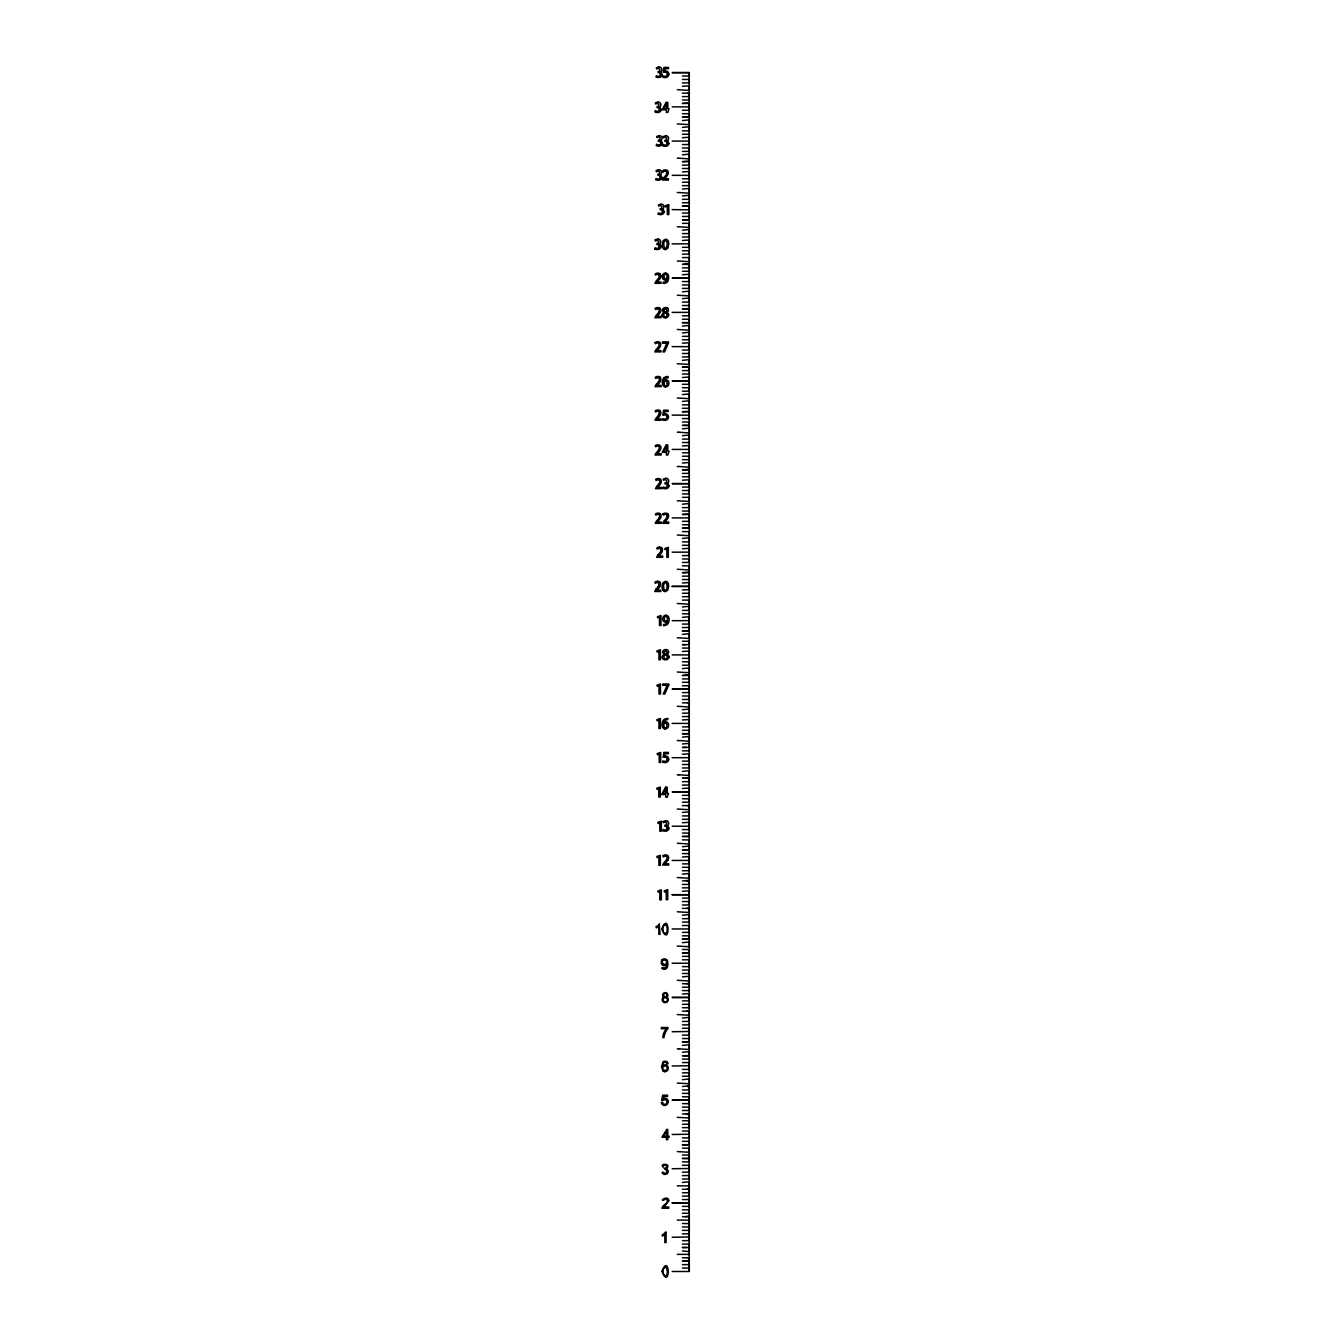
<?xml version="1.0" encoding="UTF-8"?>
<svg xmlns="http://www.w3.org/2000/svg" width="1344" height="1344" viewBox="0 0 1344 1344"><rect width="100%" height="100%" fill="white"/><g stroke="black" fill="none" stroke-linecap="round" stroke-linejoin="round"><path stroke-width="1.5" d="M689.27 244.104L689.304 151.922M689.27 209.849L672.168 209.597M689.304 117.667L689.27 152.04M689.304 83.429L689.27 117.785M689.27 72.626L672.168 72.626L689.304 72.593L689.27 83.53M689.27 1255.027L689.304 1213.8M689.27 1236.564L689.27 1234.666M689.27 1234.246L689.27 1233.372M689.27 1219.243L689.27 1217.345M685.423 1216.706L689.27 1216.034M689.27 1213.918L689.304 1153.673M689.27 1202.309L689.27 1200.41M689.27 1199.99L689.27 1199.117M689.27 1197L689.27 1185.878L677.309 1185.845M689.27 1184.988L689.27 1183.09M689.27 1181.779L682.45 1182.418M689.27 1168.054L689.27 1166.155M689.27 1165.735L689.27 1164.862M689.27 1162.745L689.304 1042.524M689.27 1152.262L677.309 1151.59M689.27 1150.733L689.27 1148.834M689.27 1133.798L689.27 1131.9M689.27 1131.497L689.27 1130.606M689.27 1128.49L689.27 1126.121M689.27 1118.006L677.309 1117.334M689.27 1116.478L689.27 1114.579M686.263 1113.941L689.27 1113.269M689.27 1099.543L689.27 1097.645M689.27 1097.242L689.27 1096.351M689.27 1094.234L689.27 1091.866M682.45 1086.506L689.27 1085.868M689.27 1083.751L677.309 1083.079M689.27 1082.222L689.27 1080.324M689.27 1079.014L682.45 1079.652M689.27 1065.288L689.27 1063.406M689.27 1062.986L689.27 1062.096M689.27 1059.979L689.27 1057.61M689.27 1054.62L689.27 1052.923M689.27 1051.613L682.45 1052.251M689.27 1049.496L678.804 1048.824M689.27 1047.984L689.27 1046.069M689.27 1044.758L682.45 1045.397M689.27 1042.642L689.304 1008.269M689.27 1031.033L689.27 1029.151M689.27 1025.724L689.27 1023.372M689.27 1020.365L689.27 1018.668M689.27 1017.358L682.45 1017.996M689.27 1015.241L677.309 1014.569M689.27 1013.729L689.27 1011.814M686.7 1011.175L689.27 1010.503M689.27 1008.386L689.304 974.03M689.27 996.794L689.27 994.896M689.27 993.602L682.45 994.022M689.27 991.469L689.27 989.117M689.27 986.11L689.27 984.413M689.27 983.102L686.7 983.741M689.27 980.986L677.309 980.314M689.27 979.474L689.27 977.558M689.27 976.248L682.45 976.886M689.27 974.131L689.304 939.775M689.27 962.539L689.27 960.641M689.27 957.214L689.27 954.862M689.27 951.854L689.27 950.158M689.27 946.73L677.309 946.058M689.27 945.218L689.27 943.303M689.27 942.01L682.45 942.631M689.27 939.876L689.304 905.52M689.27 928.284L689.27 926.386M689.27 922.958L689.27 920.606M689.27 917.599L689.27 915.902M689.27 914.592L682.45 915.23M689.27 912.475L677.309 911.803M689.27 910.963L689.27 909.048M687.12 908.426L689.27 907.754M689.27 905.621L689.304 734.244M689.27 894.029L689.27 892.13M689.27 890.837L682.45 891.257M689.27 888.703L689.27 886.351M689.27 883.344L689.27 881.647M682.45 880.975L689.27 880.337M689.27 878.22L677.309 877.548M689.27 876.708L689.27 874.793M689.27 873.499L682.45 874.121M689.27 859.774L689.27 857.875M689.27 856.582L682.45 857.002M689.27 854.465L689.27 852.096M689.27 849.089L689.27 847.392M689.27 846.082L682.45 846.72M689.27 843.965L677.309 843.293M689.27 842.453L689.27 840.538M689.27 825.518L689.27 823.62M689.27 822.326L682.45 822.746M689.27 820.21L689.27 817.841M689.27 814.834L689.27 813.137M689.27 811.843L682.45 812.465M689.27 809.71L677.309 809.038M689.27 808.198L689.27 806.282M687.557 805.661L689.27 804.989M689.27 791.263L689.27 789.365M689.27 788.071L682.45 788.491M689.27 785.954L689.27 783.586M689.27 780.578L689.27 778.882M683.306 778.21L682.45 778.21L689.27 777.588M689.27 775.454L678.804 774.799M689.27 773.942L689.27 772.044M689.27 770.734L682.45 771.372M689.27 757.008L689.27 755.11M689.27 753.816L682.45 754.236M689.27 751.699L689.27 749.33M689.27 746.323L689.27 744.626M689.27 743.333L682.45 743.971M689.27 741.216L678.804 740.544M689.27 739.687L689.27 737.789M689.27 736.478L682.45 737.117M689.27 734.362L689.304 699.989M689.27 722.753L689.27 720.854M689.27 719.561L682.45 719.981M689.27 717.444L689.27 715.075M689.27 712.068L689.27 710.371M689.27 709.078L682.45 709.716M689.27 706.961L677.309 706.289M689.27 705.432L689.27 703.534M687.977 702.895L689.27 702.223M689.27 700.106L689.304 665.734M689.27 688.498L689.27 686.599M689.27 683.189L689.27 680.82M689.27 677.813L689.27 676.133M689.27 674.822L682.45 675.461M689.27 672.706L677.309 672.034M689.27 671.177L689.27 669.278M689.27 667.968L682.45 668.606M689.27 665.851L689.304 631.478M689.27 654.242L689.27 652.344M689.27 651.05L682.45 651.504M689.27 648.934L689.27 646.565M689.27 643.558L689.27 641.878M689.27 638.45L677.309 637.778M689.27 636.922L689.27 635.023M689.27 633.713L682.45 634.351M689.27 631.596L689.304 460.219M689.27 619.987L689.27 618.089M689.27 616.795L682.45 617.266M689.27 614.678L689.27 612.31M689.27 609.319L689.27 607.622M689.27 606.312L682.45 606.95M689.27 604.195L677.309 603.523M689.27 602.666L689.27 600.768M688.414 600.13L689.27 599.458M689.27 585.732L689.27 583.834M689.27 582.54L682.45 583.01M689.27 580.423L689.27 578.054M689.27 575.064L689.27 573.367M689.27 572.695L682.45 572.695L689.27 572.057M689.27 569.94L677.309 569.268M689.27 568.411L689.27 566.513M689.27 551.477L689.27 549.595M689.27 548.285L682.45 548.755M689.27 546.168L689.27 543.799M689.27 540.809L689.27 539.112M689.27 537.802L682.45 538.44M689.27 535.685L677.309 535.013M689.27 534.173L689.27 532.258M689.27 517.222L689.27 515.34M689.27 514.466L682.45 514.466L689.27 514.03M689.27 511.913L689.27 509.561M689.27 506.554L689.27 504.857M689.27 503.546L682.45 504.185M689.27 501.43L677.309 500.758M689.27 499.918L689.27 498.002M689.27 482.983L689.27 481.085M689.27 479.791L682.45 480.211M689.27 477.658L689.27 475.306M689.27 472.298L689.27 470.602M689.27 469.291L682.45 469.93L688.834 469.963M689.27 467.174L678.804 466.502M689.27 465.662L689.27 463.747M689.27 462.437L682.45 463.075M689.27 460.32L689.304 425.964M689.27 448.728L689.27 446.83M689.27 445.536L682.45 445.956M689.27 443.402L689.27 441.05M689.27 438.043L689.27 436.346M689.27 435.036L682.45 435.674M689.27 432.919L678.804 432.247M689.27 431.407L689.27 429.492M689.27 428.198L682.45 428.82M689.27 426.065L689.304 391.709M689.27 414.473L689.27 412.574M689.27 411.281L682.45 411.701M689.27 409.147L689.27 406.795M689.27 403.788L689.27 402.091M689.27 400.781L682.45 401.419M689.27 398.664L677.309 397.992M689.27 397.152L689.27 395.237M689.27 393.943L682.45 394.565M689.27 391.81L689.304 357.454M689.27 380.218L689.27 378.319M689.27 377.026L682.45 377.479M689.27 374.892L689.27 372.54M689.27 369.533L689.27 367.836M689.27 364.409L677.309 363.737M689.27 362.897L689.27 360.982M689.27 359.688L682.45 360.31M689.27 357.554L689.304 323.198M689.27 345.962L689.27 344.064M689.27 342.77L682.45 343.19M689.27 340.654L689.27 338.285M689.27 335.278L689.27 333.581M689.27 332.27L682.45 332.909M689.27 330.154L677.309 329.482M689.27 328.642L689.27 326.726M689.27 325.433L682.45 326.071M689.27 323.316L689.304 243.852L672.168 243.886M689.27 311.707L689.27 309.809M689.27 308.935L682.45 308.935L689.27 308.515M689.27 306.398L689.27 304.03M689.27 301.022L689.27 299.326M689.27 298.032L682.45 298.654M689.27 295.898L677.309 295.226M689.27 294.386L689.27 292.471M689.27 291.178L682.45 291.816M689.27 277.452L689.27 275.554M689.27 274.26L682.45 274.714M689.27 272.143L689.27 269.774M689.27 266.767L689.27 265.07M689.27 263.777L682.45 264.398L688.414 264.432M689.27 261.643L677.309 260.988M689.27 260.131L689.27 258.233M689.27 243.197L689.27 241.298M689.27 240.005L682.45 240.458M689.27 237.888L689.27 235.519M689.27 232.512L689.27 230.815M689.27 229.522L682.45 230.16M689.27 227.405L677.309 226.733M689.27 225.876L689.27 223.978M689.27 208.942L689.27 207.043M689.27 206.17L682.45 206.17L689.27 205.75M689.27 203.633L689.27 201.264M689.27 198.257L689.27 196.56M689.27 195.266L682.45 195.905M689.27 193.15L677.309 192.478M689.27 191.621L689.27 189.722M689.27 188.412L682.45 189.05M689.27 175.594L689.27 179.659M689.27 174.686L689.27 172.788M689.27 171.494L682.45 171.914M689.27 169.378L689.27 167.009M689.27 164.002L689.27 162.322M689.27 161.011L682.45 161.65L688.414 161.683M689.27 158.894L678.804 158.222M689.27 157.366L689.27 155.467M689.27 154.157L682.45 154.795M689.27 141.557L689.27 145.404M689.27 140.431L689.27 138.533M689.27 137.239L682.45 137.693M689.27 135.122L689.27 132.754M689.27 129.746L689.27 128.066M689.27 126.756L682.45 127.394M689.27 124.639L677.309 123.967M689.27 123.11L689.27 121.212M689.27 119.902L682.45 120.54M689.27 107.318L689.27 111.149M689.27 106.176L689.27 104.278M689.27 102.984L682.45 103.404M689.27 100.867L689.27 98.498M689.27 95.508L689.27 93.811M689.27 92.501L687.977 93.139M689.27 90.384L677.309 89.712M689.27 88.855L689.27 86.957M689.27 85.865L682.45 86.285M689.27 73.063L689.27 76.894M666.624 964.572C667.296 970.217 661.584 966.655 661.786 968.083A2.52 2.52 0 0 0 663.13 969.142L664.759 969.276A3.175 3.175 0 0 0 666.91 967.966L667.195 967.478A4.855 4.855 0 0 0 667.531 966.638L667.834 964.74A16.044 16.044 0 0 0 667.85 963.346L667.531 961.195A3.864 3.864 0 0 0 667.195 960.456M668.59 586.387L667.716 590.285L665.297 591.629A2.839 2.839 0 0 1 662.894 590.234M664.054 310.195L665.515 308.616L666.926 310.094A1.949 1.949 0 0 1 665.65 311.875A2.251 2.251 0 0 1 663.886 310.246M666.439 103.858L666.372 108.612L663.634 108.612L666.389 103.858M666.456 446.426L666.389 451.181L663.634 451.181L666.389 446.426M664.238 1168.39C664.86 1169.112 669.9 1172.556 664.692 1173.463C660.206 1169.33 662.222 1176.504 667.061 1173.799C670.639 1170.338 664.961 1169.532 667.699 1167.13C669.547 1163.064 659.467 1163.753 662.962 1166.911M663.298 72.206L663.919 67.402L668.506 67.402L668.506 68.678L665.011 68.678L664.692 71.014M662.962 415.044L663.6 410.222L668.186 410.222L668.186 411.516L664.692 411.516L664.356 413.851M663.163 757.243L663.785 752.422L668.371 752.422L668.371 753.715L664.877 753.715L664.541 756.05M663.163 1099.106L663.701 1096.418L667.582 1096.418L667.582 1095.192L662.693 1095.192L661.634 1100.45L662.81 1100.635A2.318 2.318 0 0 1 666.439 1100.551A2.318 2.318 0 0 1 665.683 1104.096A2.318 2.318 0 0 1 662.39 1102.55M655.368 110.762L654.965 111.955A4.721 4.721 0 0 0 657.418 112.51A3.427 3.427 0 0 0 661.248 109.62M656.628 144.362L656.242 145.555A4.721 4.721 0 0 0 658.678 146.11A3.427 3.427 0 0 0 662.525 143.22M654.797 248.942L655.2 247.75A3.83 3.83 0 0 0 657.182 248.304A2.016 2.016 0 0 0 659.383 246.523M662.743 830.626L663.146 829.45A3.83 3.83 0 0 0 665.129 829.987A2.016 2.016 0 0 0 667.33 828.223M666.775 247.262C663.18 252.185 662.424 237.149 666.792 241.517A8.618 8.618 0 0 1 667.145 244.373A8.803 8.803 0 0 1 666.859 247.145M663.634 925.798L663.146 927.125A13.759 13.759 0 0 0 663.062 930.653L663.583 932.602A1.915 1.915 0 0 0 666.641 932.652M663.802 1268.114L663.298 1269.458A13.759 13.759 0 0 0 663.23 1272.986L663.751 1274.935M666.574 932.602L667.061 931.14A14.801 14.801 0 0 0 667.111 927.83L666.59 925.898A1.865 1.865 0 0 0 663.566 925.747M657.082 453.701L657.905 452.861A16.33 16.33 0 0 0 660.072 450.324A4.889 4.889 0 0 0 660.929 447.703A3.074 3.074 0 0 0 660.206 445.67A3.142 3.142 0 0 0 657.938 444.881A4.368 4.368 0 0 0 655.217 445.704L655.704 446.83A3.41 3.41 0 0 1 657.619 445.99A1.781 1.781 0 0 1 659.014 446.527M656.762 590.184L657.586 589.344A16.33 16.33 0 0 0 659.753 586.807A4.889 4.889 0 0 0 660.61 584.203A3.074 3.074 0 0 0 659.887 582.154M657.838 555.072L656.578 557.323L662.676 557.323L662.676 556.046L658.644 556.046L659.467 555.173A16.33 16.33 0 0 0 661.634 552.636A4.889 4.889 0 0 0 662.491 550.015A3.074 3.074 0 0 0 661.769 547.982M655.939 589.243L654.696 591.494L660.794 591.494L660.794 590.218L656.762 590.218M658.846 856.716L657.166 857.64L656.813 856.514L660.358 855.305L660.358 865.301L658.879 865.334L658.879 856.716M666.221 891.072L664.524 892.013L664.188 890.887L667.733 889.661L667.733 899.674L666.254 899.69L666.254 891.072M663.533 72.173L664.507 72.122M663.835 283.416L664.171 283.382A4.771 4.771 0 0 0 667.615 281.518M663.197 415.01L664.188 414.96A2.654 2.654 0 0 1 667.246 416.993M664.238 624.422L664.457 624.389A3.461 3.461 0 0 0 666.826 623.095A4.973 4.973 0 0 0 667.598 620.978A2.705 2.705 0 0 1 665.448 621.902M663.382 757.21L664.373 757.159M663.818 282.24L664.07 282.223A3.461 3.461 0 0 0 666.422 280.93M661.45 1102.618L662.693 1102.483M663.902 625.615L664.574 625.548A4.771 4.771 0 0 0 668.002 623.683A7.258 7.258 0 0 0 669.06 619.836A5.393 5.393 0 0 0 668.354 616.476A2.923 2.923 0 0 0 665.935 615.35M665.448 249.564L667.867 248.22L668.741 244.322A7.862 7.862 0 0 0 668.035 240.626A2.822 2.822 0 0 0 665.566 239.266L663.13 240.626L662.256 244.423A7.762 7.762 0 0 0 662.978 248.186A2.839 2.839 0 0 0 665.448 249.598M682.45 76.037L689.27 76.037M682.45 79.464L689.27 79.464M682.45 82.891L689.27 82.858M682.45 93.139L687.977 93.173M682.45 96.6L688.834 96.566M682.45 99.994L689.27 100.027M682.45 103.454L689.27 103.454M672.168 106.865L689.27 106.865M682.45 110.292L689.27 110.258M682.45 113.719L689.27 113.686M682.45 130.855L688.834 130.822M682.45 134.249L689.27 134.282M672.168 141.086L689.27 141.086M658.409 141.221L658.375 140.129A2.453 2.453 0 0 0 659.702 139.726L660.29 137.995L658.795 137.054A3.36 3.36 0 0 0 657.014 137.676L656.628 136.567A4.469 4.469 0 0 1 659.148 135.895M682.45 144.547L689.27 144.547M682.45 147.974L689.27 147.974M682.45 151.402L689.27 151.368M682.45 165.11L688.834 165.077M682.45 168.487L689.27 168.521M672.168 175.342L689.27 175.342M682.45 178.769L689.27 178.769M682.45 182.23L689.27 182.196M682.45 185.657L689.27 185.623M682.45 199.366L688.834 199.315M682.45 202.742L689.27 202.776M682.45 213.024L689.27 213.058M682.45 216.451L689.27 216.451M682.45 223.306L689.27 223.339M682.45 233.604L688.834 233.57M682.45 236.998L689.27 237.031M682.45 247.313L689.27 247.313M682.45 250.74L689.27 250.74M682.45 254.167L689.27 254.134M682.45 257.561L689.27 257.594M682.45 267.859L689.27 267.859M682.45 271.253L689.27 271.286M682.45 281.568L689.27 281.534M682.45 284.962L689.27 284.962M682.45 288.422L689.27 288.389M682.45 302.114L688.834 302.081M682.45 305.508L689.27 305.542M672.168 312.396L689.27 312.362M682.45 315.79L689.27 315.79M682.45 319.25L689.27 319.25M682.45 322.644L689.27 322.644M682.45 322.678L689.27 322.678M682.45 336.37L688.834 336.336M682.45 339.763L689.27 339.797M672.168 346.618L689.27 346.651M682.45 350.078L689.27 350.045M682.45 353.506L689.27 353.472M682.45 356.933L689.27 356.899M682.45 367.164L689.27 367.198M682.45 367.198L688.834 367.198M682.45 370.625L688.834 370.591M682.45 374.018L689.27 374.052M682.45 384.3L689.27 384.3M682.45 387.727L689.27 387.727M682.45 391.188L689.27 391.154M682.45 404.88L688.834 404.846M682.45 408.274L689.27 408.307M682.45 411.734L689.27 411.734M672.168 415.128L689.27 415.162M682.45 418.589L689.27 418.555M682.45 422.016L689.27 422.016M682.45 439.135L688.834 439.102M682.45 442.529L689.27 442.562M672.168 449.417L689.27 449.417M682.45 452.844L689.27 452.81M657.082 453.718L661.114 453.718L661.114 455.011L655.015 455.011L656.275 452.743A23.722 23.722 0 0 0 658.526 450.173M682.45 456.221L689.27 456.221M682.45 459.682L689.27 459.648M682.45 473.39L688.834 473.357M682.45 476.784L689.27 476.818M682.45 487.066L689.27 487.066M682.45 490.51L689.27 490.51M682.45 493.937L689.27 493.903M682.45 497.33L689.27 497.33M682.45 507.646L688.834 507.612M682.45 511.039L689.27 511.073M672.168 517.927L689.27 517.894M682.45 521.338L689.27 521.338M682.45 524.731L689.27 524.765M682.45 531.586L689.27 531.619M682.45 541.901L688.834 541.867M682.45 545.294L689.27 545.328M672.168 552.182L689.27 552.132M682.45 555.593L689.27 555.559M682.45 558.986L689.27 558.986M682.45 562.447L689.27 562.414M682.45 565.841L689.27 565.874M682.45 576.156L689.27 576.156M682.45 579.55L689.27 579.583M672.168 586.387L689.27 586.387M672.168 586.421L689.27 586.421M682.45 589.848L689.27 589.814M682.45 593.275L689.27 593.242M682.45 596.702L689.27 596.669M682.45 600.096L689.27 600.096M682.45 610.411L688.834 610.378M682.45 613.805L689.27 613.838M672.168 620.676L689.27 620.642M682.45 624.07L689.27 624.07M682.45 627.53L689.27 627.497M682.45 630.924L689.27 630.924M682.45 630.958L689.27 630.958M682.45 641.206L689.27 641.239M685.423 644.666L682.45 644.666L688.834 644.633M682.45 648.06L689.27 648.094M672.168 654.898L689.27 654.931M682.45 658.358L689.27 658.358M682.45 661.786L689.27 661.786M682.45 665.213L689.27 665.179M682.45 675.494L689.27 675.494M682.45 678.922L688.834 678.888M682.45 682.298L689.27 682.332M682.45 685.759L689.27 685.759M682.45 692.614L689.27 692.58M682.45 696.007L689.27 696.007M682.45 699.468L689.27 699.434M682.45 702.862L689.27 702.862M682.45 713.177L688.834 713.126M682.45 716.554L689.27 716.587M672.168 723.408L689.27 723.408M682.45 726.869L689.27 726.869M682.45 730.296L689.27 730.296M688.834 733.69L682.45 733.69L689.27 733.69M686.7 747.415L682.45 747.415L688.834 747.382M682.45 750.809L689.27 750.842M672.168 757.697L689.27 757.697M682.45 761.124L689.27 761.09M682.45 764.518L689.27 764.518M682.45 767.978L689.27 767.945M685.423 778.21L689.27 778.21M682.45 781.67L688.834 781.637M682.45 785.064L689.27 785.098M682.45 795.346L689.27 795.346M682.45 798.773L689.27 798.806M682.45 802.234L689.27 802.2M682.45 805.627L689.27 805.627M682.45 815.926L688.834 815.892M682.45 819.319L689.27 819.353M672.168 826.207L689.27 826.207M682.45 829.601L689.27 829.601M682.45 833.062L689.27 833.062M688.834 836.455L682.45 836.455L689.27 836.455M682.45 839.882L689.27 839.916M687.12 850.181L682.45 850.181L688.834 850.147M682.45 853.574L689.27 853.608M672.168 860.462L689.27 860.429M682.45 863.89L689.27 863.89M682.45 867.283L689.27 867.317M682.45 870.744L689.27 870.71M686.263 880.975L689.27 880.975M682.45 884.436L689.27 884.436M682.45 887.83L689.27 887.863M672.168 894.684L689.27 894.684M672.168 894.718L689.27 894.718M682.45 898.111L689.27 898.111L689.27 898.985M682.45 901.538L689.27 901.572M682.45 904.999L689.27 904.949M682.45 908.376L689.27 908.376M682.45 918.691L688.834 918.658M682.45 922.085L689.27 922.118M659.266 924.084L660.055 934.366L658.829 934.366L658.829 926.352A7.913 7.913 0 0 1 656.275 927.83L656.292 926.654M682.45 925.512L689.27 925.512M672.168 928.973L689.27 928.939M682.45 932.4L689.27 932.366L689.27 930.266M682.45 935.827L689.27 935.794M682.45 939.204L688.414 939.204M682.45 939.238L689.27 939.204M682.45 949.486L687.977 949.519M687.977 952.946L682.45 952.946L688.834 952.913M682.45 956.34L689.27 956.374M682.45 959.801L689.27 959.801M672.168 963.228L689.27 963.194M682.45 966.622L689.27 966.622L689.27 967.495M682.45 970.082L689.27 970.032M682.45 973.493L689.27 973.459M682.45 983.741L689.27 983.774M682.45 987.202L688.834 987.168M682.45 990.595L689.27 990.629M682.45 1000.877L689.27 1000.877L689.27 1001.75M682.45 1004.321L689.27 1004.287M682.45 1007.748L689.27 1007.714M682.45 1011.142L689.27 1011.142M682.45 1021.457L688.834 1021.423M682.45 1024.85L689.27 1024.884M682.45 1028.278L689.27 1028.278M666.355 1028.748L661.332 1028.748L661.332 1027.505L667.951 1027.505L667.951 1028.513A15.708 15.708 0 0 0 664.574 1034.813M672.168 1031.738L689.27 1031.47M682.45 1035.115L689.27 1035.149L689.27 1036.006M682.45 1038.542L689.27 1038.542M687.977 1041.97L682.45 1041.97L689.27 1041.97M688.414 1055.712L682.45 1055.712L688.834 1055.678M682.45 1059.106L689.27 1059.139M682.45 1062.566L689.27 1062.533M672.168 1065.994L689.27 1065.725M682.45 1069.404L689.27 1069.404L689.27 1070.261M682.45 1072.831L689.27 1072.831M682.45 1076.258L689.27 1076.225M687.12 1086.506L689.27 1086.506M682.45 1089.967L688.834 1089.934M682.45 1093.361L689.27 1093.394M682.45 1096.788L689.27 1096.822M689.27 1100.198L672.168 1100.198L689.27 1099.98M682.45 1103.659L689.27 1103.659L689.27 1104.516M682.45 1107.086L689.27 1107.086M682.45 1110.514L689.27 1110.48M682.45 1113.907L689.27 1113.907M682.45 1120.762L689.27 1120.795M682.45 1124.222L688.834 1124.189M682.45 1127.616L689.27 1127.65M682.45 1131.026L689.27 1131.026M672.168 1134.487L689.27 1134.235M682.45 1137.881L689.27 1137.881L689.27 1135.781M682.45 1141.342L689.27 1141.342M687.557 1144.735L682.45 1144.735L689.27 1144.735M682.45 1148.162L689.27 1148.196M682.45 1155.017L689.27 1155.05M682.45 1158.444L689.27 1158.478M682.45 1158.478L688.834 1158.478M682.45 1161.854L689.27 1161.905M682.45 1165.282L689.27 1165.282M672.168 1168.742L689.27 1168.49M682.45 1172.136L689.27 1172.136L689.27 1173.026M682.45 1175.597L689.27 1175.563M682.45 1179.024L689.27 1178.99M687.12 1189.272L689.27 1189.272L682.45 1189.272M682.45 1192.733L689.27 1192.733M682.45 1196.11L689.27 1196.143M682.45 1199.57L689.27 1199.537M672.168 1202.964L689.27 1202.746M672.168 1202.998L689.27 1202.998M682.45 1206.391L689.27 1206.391L689.27 1207.282M682.45 1209.818L689.27 1209.818M682.45 1213.279L689.27 1213.246M682.45 1216.673L689.27 1216.673M682.45 1223.527L689.27 1223.561M682.45 1226.988L688.834 1226.938M682.45 1230.365L689.27 1230.398M682.45 1233.826L689.27 1233.826M672.168 1237.253L689.27 1237.001M682.45 1240.68L689.27 1240.646L689.27 1238.546M682.45 1244.074L689.27 1244.074M682.45 1247.501L686.7 1247.501M682.45 1247.534L689.27 1247.501M682.45 1250.928L689.27 1251.6M677.309 1254.355L689.27 1254.389M682.45 1257.782L687.977 1257.799M682.45 1264.62L689.27 1264.62M682.45 1268.047L689.27 1268.047M672.168 1271.491L689.304 1271.491L689.304 1258.538M677.309 158.222L678.804 158.256M677.309 432.247L678.804 432.281M677.309 466.502L678.804 466.536M677.309 740.544L678.804 740.578M677.309 774.799L678.804 774.833M677.309 1048.824L678.804 1048.858M677.309 1220.1L689.27 1220.134L689.304 1232.801M687.977 1257.766L689.27 1257.816M689.27 1261.193L682.45 1261.193L688.414 1261.226M665.028 1071.622L663.936 1071.454M665.448 274.277L666.725 275.066A4.284 4.284 0 0 1 667.111 277.099M665.851 616.442L667.128 617.232A4.284 4.284 0 0 1 667.498 619.282M663.012 1070.966L661.483 1066.649L663.096 1061.81A2.974 2.974 0 0 1 664.037 1061.323L666.254 1061.323A2.587 2.587 0 0 1 667.75 1062.634L668.052 1063.692L666.809 1063.81A2.486 2.486 0 0 0 666.305 1062.65A1.831 1.831 0 0 0 664.003 1062.55M663.046 171.881L662.575 170.772A4.368 4.368 0 0 1 665.28 169.898A3.142 3.142 0 0 1 667.598 170.654A3.074 3.074 0 0 1 668.254 172.754A4.889 4.889 0 0 1 667.397 175.358A16.33 16.33 0 0 1 665.246 177.895L664.423 178.752L668.472 178.769L668.472 180.046L662.357 180.046L663.617 177.794A23.722 23.722 0 0 0 665.868 175.224A4.15 4.15 0 0 0 666.758 172.922A2.066 2.066 0 0 0 666.338 171.629A1.781 1.781 0 0 0 664.978 171.125M655.015 342.619L655.486 343.728A3.41 3.41 0 0 1 657.401 342.888A1.781 1.781 0 0 1 658.795 343.426M662.878 514.046L663.348 515.138A3.41 3.41 0 0 1 665.263 514.315M666.641 583.582C662.676 578.676 662.542 594.082 666.674 589.21A8.803 8.803 0 0 0 667.01 586.438A8.618 8.618 0 0 0 666.691 583.582M655.183 239.954L655.57 241.063A3.36 3.36 0 0 1 657.367 240.442L658.862 241.382L658.258 243.113A2.453 2.453 0 0 1 656.93 243.533L656.964 244.608A2.604 2.604 0 0 1 658.594 245.112A1.814 1.814 0 0 1 659.165 246.506M663.13 821.638L663.516 822.746A3.36 3.36 0 0 1 665.314 822.142L666.809 823.066L666.204 824.813A2.453 2.453 0 0 1 664.877 825.216L664.91 826.308A2.604 2.604 0 0 1 666.54 826.812A1.814 1.814 0 0 1 667.111 828.19M661.382 963.682L661.399 960.91A3.108 3.108 0 0 1 662.071 959.801M667.296 1270.164L666.758 1268.215A1.865 1.865 0 0 0 663.734 1268.064M664.222 652.226L665.683 650.647L667.078 652.109A1.949 1.949 0 0 1 665.818 653.89A2.251 2.251 0 0 1 664.037 652.277M667.985 377.647L667.968 376.488A5.746 5.746 0 0 0 663.919 377.933M667.666 718.486L667.682 719.645A4.318 4.318 0 0 0 664.558 720.703M689.27 78.59L689.27 81.379M689.27 113.047L689.27 115.634M689.27 147.302L689.27 149.89M689.27 181.558L689.27 184.145M689.27 210.924L689.27 213.914M689.27 215.813L689.27 218.383M689.27 245.179L689.27 248.17M689.27 250.068L689.27 252.638M689.27 279.434L689.27 282.408M689.27 284.323L689.27 286.894M689.27 313.69L689.27 316.663M689.27 318.578L689.27 321.149M689.27 347.945L689.27 350.918M689.27 352.834L689.27 355.404M689.27 382.2L689.27 385.174M689.27 387.089L689.27 389.659M689.27 416.455L689.27 419.429M689.27 421.344L689.27 423.914M689.27 450.71L689.27 453.684M689.27 455.599L689.27 458.17M689.27 484.966L689.27 487.939M689.27 489.854L689.27 492.425M689.27 519.221L689.27 522.194M689.27 524.11L689.27 526.68M689.27 553.476L689.27 556.45M689.27 558.365L689.27 560.935M689.27 587.731L689.27 590.705M689.27 592.603L689.27 595.19M689.27 621.97L689.27 624.96M689.27 626.858L689.27 629.446M689.27 656.225L689.27 659.215M689.27 661.114L689.27 663.701M689.27 690.48L689.27 693.47M689.27 695.369L689.27 697.956M689.27 724.735L689.27 727.726M689.27 729.624L689.27 732.194M689.27 758.99L689.27 761.964M689.27 763.879L689.27 766.45M689.27 793.246L689.27 796.219M689.27 798.134L689.27 800.705M689.27 827.501L689.27 830.474M689.27 832.39L689.27 834.96M689.27 861.756L689.27 864.73M689.27 866.645L689.27 869.215M689.27 896.011L689.27 898.111M689.27 900.9L689.27 903.47M689.27 932.4L689.27 933.24M689.27 935.155L689.27 937.726M689.27 964.522L689.27 966.622M689.27 969.41L689.27 971.981M689.27 998.777L689.27 1000.877M689.27 1003.666L689.27 1006.236M689.27 1033.032L689.27 1035.115M689.27 1037.921L689.27 1040.491M689.27 1067.287L689.27 1069.37M689.27 1072.176L689.27 1074.746M689.27 1106.414L689.27 1109.002M689.27 1137.914L689.27 1138.771M689.27 1140.67L689.27 1143.257M689.27 1174.925L689.27 1177.512M689.27 1209.18L689.27 1211.75M689.27 1240.68L689.27 1241.537M689.27 1243.435L689.27 1246.006M689.27 1248.173L689.27 1250.508M689.27 1253.498L689.27 1271.239M689.304 1087.246L689.304 1089.362M689.27 1101.542L689.27 1103.626M689.304 1119.418L689.304 1125.734M689.27 1170.036L689.27 1172.136M689.27 1204.291L689.27 1206.391M663.482 624.439L663.482 625.615M663.079 282.274L663.079 283.45M660.576 548.856A1.781 1.781 0 0 0 659.198 548.402A3.41 3.41 0 0 0 657.283 549.158L656.796 548.033A4.368 4.368 0 0 1 659.501 547.159M660.542 548.89A2.066 2.066 0 0 1 660.912 550.183M660.979 550.183A4.15 4.15 0 0 1 660.038 552.451A23.722 23.722 0 0 1 657.821 555.055M659.501 547.193A3.142 3.142 0 0 1 661.819 547.932M668.506 586.387A7.862 7.862 0 0 0 667.884 582.691A2.822 2.822 0 0 0 665.414 581.33L662.978 582.708L662.105 586.505A7.762 7.762 0 0 0 662.827 590.251M659.03 584.354A2.066 2.066 0 0 0 658.661 583.061A1.781 1.781 0 0 0 657.317 582.574A3.41 3.41 0 0 0 655.385 583.33L654.914 582.204A4.368 4.368 0 0 1 657.619 581.33M659.098 584.354A4.15 4.15 0 0 1 658.157 586.622M658.207 586.656A23.722 23.722 0 0 1 655.922 589.226M657.619 581.364A3.142 3.142 0 0 1 659.938 582.103M664.675 720.838A4.334 4.334 0 0 0 663.566 723.089A2.806 2.806 0 0 1 665.801 722.081M665.23 727.978A2.738 2.738 0 0 1 663.768 724.937M665.532 727.894A2.218 2.218 0 0 0 666.893 725.357A2.117 2.117 0 0 0 665.398 722.904M663.583 724.903A1.814 1.814 0 0 1 665.33 723.173M667.666 718.536A5.746 5.746 0 0 0 663.617 719.93A6.67 6.67 0 0 0 662.122 724.517A4.133 4.133 0 0 0 665.297 729.254M665.414 728.734A3.091 3.091 0 0 0 667.666 727.843A3.898 3.898 0 0 0 668.573 725.239A3.125 3.125 0 0 0 665.834 721.778M668.539 759.158A3.158 3.158 0 0 0 667.649 756.739A3.713 3.713 0 0 0 665.213 756.017M668.808 759.175A3.662 3.662 0 0 1 664.944 762.586A4.906 4.906 0 0 1 662.592 762.065L662.945 760.889A4.082 4.082 0 0 0 664.894 761.376A2.201 2.201 0 0 0 667.111 759.293M664.39 757.226A2.654 2.654 0 0 1 667.447 759.192M665.633 820.73A2.688 2.688 0 0 1 668.59 822.847A2.688 2.688 0 0 1 666.708 825.972M663.113 821.621A4.469 4.469 0 0 1 665.65 820.966M666.641 825.636A2.638 2.638 0 0 1 668.707 828.257M669.043 828.307A3.427 3.427 0 0 1 665.213 831.163A4.721 4.721 0 0 1 662.726 830.659M667.699 860.412A16.33 16.33 0 0 1 665.515 862.932L664.709 863.772L668.741 863.806L668.741 865.082L662.642 865.082L663.886 862.831A23.722 23.722 0 0 0 666.154 860.261A4.15 4.15 0 0 0 667.044 857.959A2.066 2.066 0 0 0 666.607 856.649A1.781 1.781 0 0 0 665.263 856.162A3.41 3.41 0 0 0 663.331 856.918L662.861 855.809A4.368 4.368 0 0 1 665.566 854.918A3.142 3.142 0 0 1 667.884 855.691A3.074 3.074 0 0 1 668.522 857.791M668.556 857.791A4.889 4.889 0 0 1 667.682 860.395M659.316 924.118A6.334 6.334 0 0 1 656.242 926.537M667.262 1270.164A14.801 14.801 0 0 1 667.229 1273.457L666.809 1274.818A1.915 1.915 0 0 1 663.684 1274.986M663.163 1166.894A1.798 1.798 0 0 1 665.666 1165.214A1.798 1.798 0 0 1 666.17 1168.188M665.952 1167.936A2.537 2.537 0 0 1 664.44 1168.406M662.726 1066.162A2.94 2.94 0 0 1 665.818 1064.834A2.772 2.772 0 0 1 666.893 1065.322A3.259 3.259 0 0 1 667.565 1065.977A2.94 2.94 0 0 1 668.002 1066.699L668.237 1068.127A3.948 3.948 0 0 1 667.716 1070.11A3.091 3.091 0 0 1 663.197 1071M662.911 1066.128A5.04 5.04 0 0 1 663.751 1062.382M666.456 1028.832A14.297 14.297 0 0 0 662.81 1037.602L664.003 1037.602A12.97 12.97 0 0 1 664.474 1034.796M663.718 997.265A2.57 2.57 0 0 1 663.331 993.468A2.57 2.57 0 0 1 667.145 993.434A2.57 2.57 0 0 1 666.792 997.231M666.792 997.046A3.024 3.024 0 0 1 667.531 1001.616A3.024 3.024 0 0 1 662.894 1001.566A3.024 3.024 0 0 1 663.734 997.013M666.607 964.32A2.873 2.873 0 0 1 663.634 965.614A2.755 2.755 0 0 1 662.508 965.143A3.192 3.192 0 0 1 661.836 964.505A2.873 2.873 0 0 1 661.483 963.749M662.088 959.801A3.242 3.242 0 0 1 662.558 959.398A2.906 2.906 0 0 1 663.398 958.994L664.373 958.86A3.242 3.242 0 0 1 667.212 960.389M662.323 657.199A3.091 3.091 0 0 1 664.238 654.494M662.105 657.25A3.091 3.091 0 0 0 665.566 659.786A3.226 3.226 0 0 0 669.077 656.998M667.363 657.115A1.73 1.73 0 0 1 665.616 658.846A1.73 1.73 0 0 1 663.886 657.115A2.167 2.167 0 0 1 665.448 655.032A2.57 2.57 0 0 1 667.498 657.082M664.255 654.427A2.638 2.638 0 0 1 662.726 652.243M662.592 652.21A2.923 2.923 0 0 1 665.734 649.572A3.041 3.041 0 0 1 667.901 650.278A2.503 2.503 0 0 1 668.522 652.042M668.606 652.058A2.705 2.705 0 0 1 666.943 654.31A3.007 3.007 0 0 1 668.942 656.964M664.39 618.727A2.251 2.251 0 0 1 665.734 616.157M667.464 619.87A1.882 1.882 0 0 1 665.851 620.81M665.918 615.182A3.511 3.511 0 0 0 662.659 618.845A3.041 3.041 0 0 0 665.431 622.121M665.784 621.046A2.016 2.016 0 0 1 664.306 618.778M667.162 1104.314A3.293 3.293 0 0 1 661.366 1102.618M662.945 1098.754A3.427 3.427 0 0 1 667.078 1104.214M657.804 514.399A1.781 1.781 0 0 1 659.182 514.853A2.066 2.066 0 0 1 659.518 516.18A4.15 4.15 0 0 1 658.644 518.448M657.787 514.315A3.41 3.41 0 0 0 655.872 515.155L655.402 514.046A4.368 4.368 0 0 1 658.106 513.156A3.142 3.142 0 0 1 660.425 513.929M658.694 518.498A23.722 23.722 0 0 1 656.41 521.052L655.183 523.32L661.282 523.32L661.282 522.043L657.25 522.043L658.073 521.17A16.33 16.33 0 0 0 660.24 518.633A4.889 4.889 0 0 0 661.097 516.029A3.074 3.074 0 0 0 660.374 513.996M665.28 514.399A1.781 1.781 0 0 1 666.658 514.853M666.624 514.886A2.066 2.066 0 0 1 666.994 516.18A4.15 4.15 0 0 1 666.12 518.448A23.722 23.722 0 0 1 663.902 521.052L662.659 523.32L668.758 523.32L668.758 522.043L664.726 522.043L665.549 521.17A16.33 16.33 0 0 0 667.716 518.633A4.889 4.889 0 0 0 668.573 516.029A3.074 3.074 0 0 0 667.85 513.996M662.861 514.013A4.368 4.368 0 0 1 665.582 513.156A3.142 3.142 0 0 1 667.901 513.929M658.039 479.741A1.781 1.781 0 0 1 659.434 480.178A2.066 2.066 0 0 1 659.753 481.522A4.15 4.15 0 0 1 658.879 483.773A23.722 23.722 0 0 1 656.662 486.377L655.435 488.662L661.534 488.662L661.534 487.368L657.502 487.368L658.325 486.511A16.33 16.33 0 0 0 660.492 483.974A4.889 4.889 0 0 0 661.332 481.354A3.074 3.074 0 0 0 660.626 479.321A3.142 3.142 0 0 0 658.358 478.531A4.368 4.368 0 0 0 655.62 479.354L656.107 480.48A3.41 3.41 0 0 1 658.039 479.64M665.75 478.262A2.688 2.688 0 0 1 668.69 480.396A2.688 2.688 0 0 1 666.809 483.521M665.767 478.514A4.469 4.469 0 0 0 663.23 479.153L663.634 480.295A3.36 3.36 0 0 1 665.414 479.674L666.893 480.547L666.389 482.294A2.453 2.453 0 0 1 664.994 482.765L665.011 483.857A2.604 2.604 0 0 1 666.658 484.361A1.814 1.814 0 0 1 667.229 485.738M666.742 483.185A2.638 2.638 0 0 1 668.808 485.789M669.144 485.856A3.427 3.427 0 0 1 665.314 488.712A4.721 4.721 0 0 1 662.844 488.208L663.247 486.998A3.83 3.83 0 0 0 665.246 487.536A2.016 2.016 0 0 0 667.447 485.755M658.98 446.578A2.066 2.066 0 0 1 659.35 447.871A4.15 4.15 0 0 1 658.476 450.122M657.569 411.298A1.781 1.781 0 0 1 658.963 411.751A2.066 2.066 0 0 1 659.282 413.095M657.569 411.214A3.41 3.41 0 0 0 655.654 412.054L655.166 410.945A4.368 4.368 0 0 1 657.871 410.054A3.142 3.142 0 0 1 660.206 410.827M659.35 413.095A4.15 4.15 0 0 1 658.409 415.346M658.476 415.397A23.722 23.722 0 0 1 656.191 417.95L654.965 420.218L661.063 420.218L661.063 418.942L657.031 418.942L657.854 418.068A16.33 16.33 0 0 0 660.022 415.548A4.889 4.889 0 0 0 660.862 412.927A3.074 3.074 0 0 0 660.156 410.894M668.338 416.959A3.158 3.158 0 0 0 667.447 414.54A3.713 3.713 0 0 0 665.028 413.818M668.606 416.976A3.662 3.662 0 0 1 664.759 420.386M664.742 420.302A4.906 4.906 0 0 1 662.39 419.866L662.76 418.69A4.082 4.082 0 0 0 664.709 419.177A2.201 2.201 0 0 0 666.91 417.094M657.619 377.698A1.781 1.781 0 0 1 658.997 378.151A2.066 2.066 0 0 1 659.333 379.478A4.15 4.15 0 0 1 658.459 381.746A23.722 23.722 0 0 1 656.242 384.35L654.998 386.618L661.114 386.618L661.114 385.342L657.065 385.342L657.888 384.468A16.33 16.33 0 0 0 660.072 381.931A4.889 4.889 0 0 0 660.912 379.327A3.074 3.074 0 0 0 660.206 377.278M657.619 377.614A3.41 3.41 0 0 0 655.704 378.454L655.217 377.328A4.368 4.368 0 0 1 657.922 376.454A3.142 3.142 0 0 1 660.24 377.227M663.869 381.091A4.334 4.334 0 0 1 664.978 378.84M663.919 381.074A2.806 2.806 0 0 1 666.12 380.066M665.532 385.98A2.738 2.738 0 0 1 664.087 382.939M667.195 383.359A2.218 2.218 0 0 1 665.851 385.896M663.886 382.906A1.814 1.814 0 0 1 665.633 381.175M664.877 378.706A4.318 4.318 0 0 1 667.985 377.765M662.424 382.519A6.67 6.67 0 0 1 663.886 377.916M665.616 387.257A4.133 4.133 0 0 1 662.474 382.553M665.734 386.736A3.091 3.091 0 0 0 667.985 385.846A3.898 3.898 0 0 0 668.875 383.225A3.125 3.125 0 0 0 666.154 379.781M665.7 380.89A2.117 2.117 0 0 1 667.262 383.309M658.762 343.476A2.066 2.066 0 0 1 659.131 344.77A4.15 4.15 0 0 1 658.258 347.021A23.722 23.722 0 0 1 656.04 349.625L654.797 351.91L660.895 351.91L660.895 350.616L656.863 350.616L657.686 349.759A16.33 16.33 0 0 0 659.854 347.222A4.889 4.889 0 0 0 660.71 344.602A3.074 3.074 0 0 0 659.988 342.569A3.142 3.142 0 0 0 657.72 341.779M654.998 342.602A4.368 4.368 0 0 1 657.72 341.746M657.468 308.801A1.781 1.781 0 0 1 658.846 309.254A2.066 2.066 0 0 1 659.182 310.598A4.15 4.15 0 0 1 658.308 312.85A23.722 23.722 0 0 1 656.074 315.454L654.847 317.722L660.946 317.722L660.946 316.445L656.914 316.445L657.737 315.588A16.33 16.33 0 0 0 659.904 313.051A4.889 4.889 0 0 0 660.761 310.43A3.074 3.074 0 0 0 660.038 308.398M657.451 308.717A3.41 3.41 0 0 0 655.536 309.557L655.066 308.448A4.368 4.368 0 0 1 657.754 307.574A3.142 3.142 0 0 1 660.089 308.33M662.155 315.168A3.091 3.091 0 0 1 664.087 312.48A2.638 2.638 0 0 1 662.558 310.212M665.398 317.755A3.091 3.091 0 0 1 661.954 315.235M667.195 315.101A1.73 1.73 0 0 1 665.448 316.831A1.73 1.73 0 0 1 663.718 315.084A2.167 2.167 0 0 1 665.297 313.001A2.57 2.57 0 0 1 667.33 315.05M662.441 310.195A2.923 2.923 0 0 1 665.566 307.541M665.582 307.608A3.041 3.041 0 0 1 667.733 308.246M666.792 312.295A2.705 2.705 0 0 0 668.438 310.027A2.503 2.503 0 0 0 667.666 308.33M666.792 312.396A3.007 3.007 0 0 1 668.774 314.933A3.226 3.226 0 0 1 665.414 317.839M657.502 274.378A1.781 1.781 0 0 1 658.879 274.831M657.485 274.294A3.41 3.41 0 0 0 655.57 275.15L655.099 274.025A4.368 4.368 0 0 1 657.804 273.151A3.142 3.142 0 0 1 660.122 273.907M658.846 274.882A2.066 2.066 0 0 1 659.215 276.175A4.15 4.15 0 0 1 658.342 278.426A23.722 23.722 0 0 1 656.107 281.03L654.881 283.315L660.979 283.315L660.979 282.022L656.947 282.022L657.77 281.165A16.33 16.33 0 0 0 659.938 278.628M660.794 276.007A4.889 4.889 0 0 1 659.921 278.611M660.072 273.974A3.074 3.074 0 0 1 660.761 276.007M666.338 280.862A4.973 4.973 0 0 0 667.195 278.813A2.705 2.705 0 0 1 665.045 279.72M664.003 276.545A2.251 2.251 0 0 1 665.33 273.991M667.061 277.704A1.882 1.882 0 0 1 665.448 278.645M665.532 273.185A2.923 2.923 0 0 1 667.934 274.31A5.393 5.393 0 0 1 668.606 277.654A7.258 7.258 0 0 1 667.615 281.501M665.515 273A3.511 3.511 0 0 0 662.273 276.679A3.041 3.041 0 0 0 665.028 279.955M665.398 278.88A2.016 2.016 0 0 1 663.902 276.595M657.686 239.03A2.688 2.688 0 0 1 660.643 241.164A2.688 2.688 0 0 1 658.762 244.289M655.166 239.921A4.469 4.469 0 0 1 657.703 239.282M658.694 243.936A2.638 2.638 0 0 1 660.761 246.557M661.097 246.607A3.427 3.427 0 0 1 657.266 249.48A4.721 4.721 0 0 1 654.78 248.976M660.912 204.137A2.688 2.688 0 0 1 663.869 206.27A2.688 2.688 0 0 1 661.987 209.395M660.929 204.389A4.469 4.469 0 0 0 658.392 205.027L658.795 206.17A3.36 3.36 0 0 1 660.593 205.548L662.088 206.489L661.483 208.219A2.453 2.453 0 0 1 660.156 208.639L660.19 209.714A2.604 2.604 0 0 1 661.819 210.235A1.814 1.814 0 0 1 662.39 211.613M661.92 209.059A2.638 2.638 0 0 1 663.986 211.663M664.306 211.73A3.427 3.427 0 0 1 660.492 214.586A4.721 4.721 0 0 1 658.006 214.082L658.426 212.873A3.83 3.83 0 0 0 660.408 213.41A2.016 2.016 0 0 0 662.609 211.63M658.56 169.764A2.688 2.688 0 0 1 661.517 171.898A2.688 2.688 0 0 1 659.635 175.006M658.594 170.016A4.469 4.469 0 0 0 656.057 170.654L656.46 171.78A3.36 3.36 0 0 1 658.241 171.175L659.719 172.049L659.215 173.796A2.453 2.453 0 0 1 657.821 174.25L657.838 175.342A2.604 2.604 0 0 1 659.484 175.846A1.814 1.814 0 0 1 660.055 177.223M659.568 174.67A2.638 2.638 0 0 1 661.634 177.29M661.97 177.341A3.427 3.427 0 0 1 658.14 180.197A4.721 4.721 0 0 1 655.654 179.693L656.074 178.483A3.83 3.83 0 0 0 658.056 179.021A2.016 2.016 0 0 0 660.257 177.257M663.062 171.881A3.41 3.41 0 0 1 664.978 171.041M659.131 135.643A2.688 2.688 0 0 1 662.071 137.777A2.688 2.688 0 0 1 660.206 140.902M660.122 140.549A2.638 2.638 0 0 1 662.189 143.17M656.628 144.379A3.83 3.83 0 0 0 658.627 144.917A2.016 2.016 0 0 0 660.828 143.136M660.61 143.119A1.814 1.814 0 0 0 660.055 141.708A2.604 2.604 0 0 0 658.409 141.238M665.599 135.794A2.688 2.688 0 0 1 668.556 137.911A2.688 2.688 0 0 1 666.674 141.036M665.616 136.03A4.469 4.469 0 0 0 663.079 136.685L663.482 137.81A3.36 3.36 0 0 1 665.28 137.206L666.775 138.13L666.17 139.877A2.453 2.453 0 0 1 664.843 140.28L664.877 141.372A2.604 2.604 0 0 1 666.506 141.876A1.814 1.814 0 0 1 667.078 143.254M666.607 140.7A2.638 2.638 0 0 1 668.674 143.321M669.01 143.371A3.427 3.427 0 0 1 665.179 146.227A4.721 4.721 0 0 1 662.693 145.723L663.113 144.514A3.83 3.83 0 0 0 665.095 145.051A2.016 2.016 0 0 0 667.296 143.287M657.854 102.043A2.688 2.688 0 0 1 660.811 104.177A2.688 2.688 0 0 1 658.93 107.302M657.871 102.295A4.469 4.469 0 0 0 655.334 102.934L655.738 104.076A3.36 3.36 0 0 1 657.518 103.454L659.03 104.395L658.426 106.126A2.453 2.453 0 0 1 657.098 106.546L657.132 107.621A2.604 2.604 0 0 1 658.762 108.125A1.814 1.814 0 0 1 659.333 109.519M658.862 106.949A2.638 2.638 0 0 1 660.912 109.57M655.351 110.779A3.83 3.83 0 0 0 657.35 111.317A2.016 2.016 0 0 0 659.551 109.536M658.846 67.015A2.688 2.688 0 0 1 661.802 69.149A2.688 2.688 0 0 1 659.921 72.257M658.862 67.25A4.469 4.469 0 0 0 656.326 67.906L656.729 69.031A3.36 3.36 0 0 1 658.51 68.426L660.022 69.367L659.417 71.098A2.453 2.453 0 0 1 658.09 71.501L658.123 72.593A2.604 2.604 0 0 1 659.753 73.097A1.814 1.814 0 0 1 660.324 74.474M659.854 71.921A2.638 2.638 0 0 1 661.903 74.542M662.239 74.592A3.427 3.427 0 0 1 658.409 77.448A4.721 4.721 0 0 1 655.939 76.944L656.359 75.734A3.83 3.83 0 0 0 658.342 76.272A2.016 2.016 0 0 0 660.542 74.508M668.674 74.122A3.158 3.158 0 0 0 667.783 71.719A3.713 3.713 0 0 0 665.347 70.997M668.942 74.138A3.662 3.662 0 0 1 665.078 77.566A4.906 4.906 0 0 1 662.726 77.045L663.079 75.852A4.082 4.082 0 0 0 665.028 76.356A2.201 2.201 0 0 0 667.246 74.256M664.524 72.19A2.654 2.654 0 0 1 667.582 74.155M665.818 790.255L665.818 793.38L663.079 793.38L665.834 788.626L665.818 790.154M661.735 929.023C670.303 949.301 669.883 909.199 661.735 929.023M661.903 1271.357C670.488 1291.819 670.051 1251.298 661.903 1271.357M668.774 1200.83L664.541 1206.156A4.687 4.687 0 0 0 663.734 1207.03L668.774 1207.03L668.774 1208.273L662.088 1208.273A2.335 2.335 0 0 1 662.222 1207.382A8.602 8.602 0 0 1 664.692 1204.56C669.077 1202.712 667.262 1196.496 663.701 1200.175C658.795 1201.116 668.774 1194.581 668.774 1200.83M668.489 342.888L664.524 351.943L662.945 351.943L666.91 343.207L662.458 343.19L662.458 341.914L668.489 341.914L668.489 342.888M668.758 684.97L664.793 694.025L663.214 694.025L667.178 685.306L662.726 685.289L662.726 683.995L668.758 683.995L668.758 684.97M666.12 102.43L662.189 109.771L666.372 109.771L666.372 112.426L667.8 112.426L669.06 108.612L667.8 108.612L667.8 102.43L666.12 102.43M666.12 444.998L662.189 452.34L666.389 452.34L666.389 454.994L667.8 454.994L669.06 451.181L667.8 451.181L667.8 444.998L666.12 444.998M665.549 787.198L661.634 794.539L665.818 794.539L665.818 797.194L667.246 797.194L668.506 793.38L667.246 793.38L667.246 787.198L665.549 787.198M666.742 1129.481L661.97 1137.293L666.49 1137.293L666.49 1139.695L667.733 1139.695L667.733 1137.293L669.094 1137.293L669.094 1136.117L667.733 1136.117L667.733 1129.481L666.742 1129.481M666.49 1131.547L663.214 1136.117L666.49 1136.117L666.49 1131.547M667.296 205.951L665.616 206.875L665.263 205.75L668.808 204.54L668.808 214.536L667.33 214.57L667.33 205.951M666.809 548.738L665.129 549.662L664.776 548.537L668.321 547.327L668.321 557.323L666.842 557.357L666.842 548.738M659.467 616.896L657.77 617.82L657.434 616.694L660.979 615.485L660.979 625.481L659.484 625.514L659.484 616.896M658.913 651.168L657.216 652.109L656.863 650.966L660.425 649.757L660.425 659.753L658.93 659.786L658.93 651.168M658.963 685.406L657.283 686.347L656.93 685.205L660.475 683.995L660.475 694.008L658.997 694.025L658.997 685.406M658.879 719.897L657.182 720.821L656.846 719.695L660.391 718.486L660.391 728.482L658.913 728.515L658.913 719.897M659.198 753.833L657.502 754.774L657.149 753.631L660.71 752.422L660.71 762.434L659.215 762.451L659.215 753.833M658.795 788.474L657.098 789.398L656.746 788.273L660.307 787.063L660.307 797.059L658.812 797.093L658.812 788.474M659.803 822.595L658.123 823.536L657.77 822.394L661.332 821.184L661.332 831.18L659.837 831.214L659.837 822.595M659.803 891.274L658.106 892.214L657.77 891.072L661.315 889.862L661.315 899.875L659.82 899.892L659.82 891.274M689.27 117.113L682.45 117.113L689.27 117.146M689.27 219.878L682.45 219.878L689.27 219.912M689.27 278.107L672.168 278.107L689.27 278.141M689.27 380.873L672.168 380.873L689.27 380.906M689.27 425.393L682.45 425.393L689.27 425.426M689.27 483.638L672.168 483.638L689.27 483.672M689.27 528.158L682.45 528.158L689.27 528.192M689.27 689.153L672.168 689.153L689.27 689.186M689.27 791.918L672.168 791.918L689.27 791.952M689.27 997.45L672.168 997.45L689.27 997.483M666.086 1232.263L665.297 1232.263A6.334 6.334 0 0 1 662.273 1234.733L662.306 1236.06A7.913 7.913 0 0 0 664.843 1234.531L664.843 1242.545L666.086 1242.545L666.086 1232.263M663.785 1070.16A2.268 2.268 0 0 0 667.262 1068.346A2.268 2.268 0 0 0 663.953 1066.229A2.268 2.268 0 0 0 663.785 1070.16M664.39 996.526A1.68 1.68 0 0 0 666.926 995.098A1.68 1.68 0 0 0 664.44 993.602A1.68 1.68 0 0 0 664.39 996.526M664.171 1001.616A2.134 2.134 0 0 0 667.38 999.802A2.134 2.134 0 0 0 664.222 997.92A2.134 2.134 0 0 0 664.171 1001.616M663.314 964.202A2.268 2.268 0 0 0 666.708 962.254A2.268 2.268 0 0 0 663.331 960.288A2.268 2.268 0 0 0 663.314 964.202"/></g></svg>
